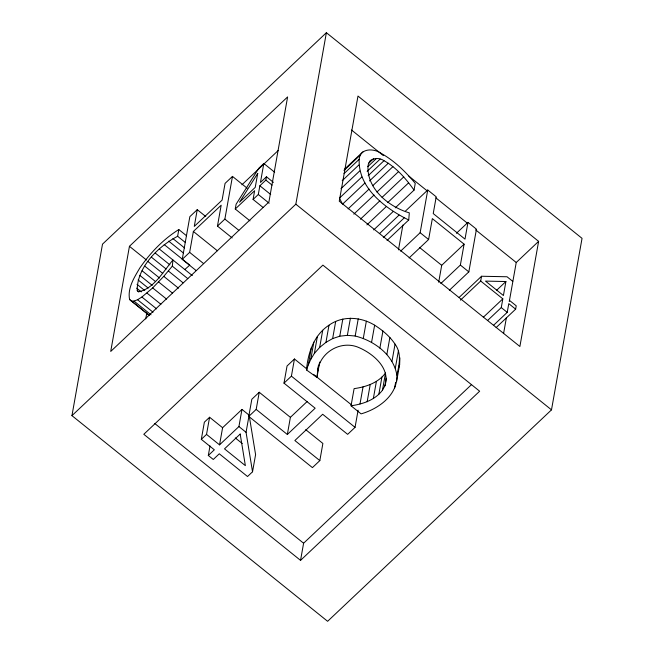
<?xml version="1.0" encoding="UTF-8"?>
<svg xmlns="http://www.w3.org/2000/svg" width="654" height="654" viewBox="0 0 654 654"><rect width="100%" height="100%" fill="white"/><g stroke="black" fill="none" stroke-linecap="round" stroke-linejoin="round"><path stroke-width="0.98" d="M351.043 405.791C362.807 404.107 375.134 400.084 382.484 390.144L385.533 372.993C378.184 382.933 365.864 386.964 354.1 388.639L351.043 405.791L361.09 413.868C378.576 408.873 397.787 395.114 396.847 375.012C399.308 364.687 401.883 353.422 395.049 344.135C389.833 336.287 382.525 330.213 374.636 325.193C360.918 316.724 342.443 315.498 329.003 325.202C314.01 334.93 307.903 352.947 306.497 369.96L316.945 377.44L319.659 362.202M396.577 381.658L399.635 364.507L399.905 357.861M414.047 190.11C405.921 178.656 396.463 167.604 384.029 160.696C378.208 156.625 368.447 158.039 367.981 166.394C366.992 189.219 389.179 206.999 409.314 212.852L408.725 219.989C385.369 208.52 357.975 188.058 359.177 159.314C360.182 147.829 373.982 148.213 381.315 153.445C394.558 160.909 405.611 171.724 415.249 183.373L414.047 190.11L395.269 207.841M316.945 377.44L318.351 365.733M178.828 229.546C163.206 239.282 150.216 252.918 139.809 268.017C134.307 277.361 127.301 288.177 129.598 299.475L131.331 301.028L133.98 301.093L137.544 299.736L141.885 297.03L152.676 287.923L163.762 276.356L172.304 266.162L172.967 260.006C163.41 271.255 153.927 288.757 138.542 291.798L137.242 290.58C136.735 267.47 158.325 246.329 177.626 236.29L178.828 229.546L186.57 235.783M71.956 415.65L102.506 244.146L326.379 32.7L582.044 238.35L551.494 409.854L327.621 621.3L71.956 415.65L295.837 204.195L326.379 32.7M129.443 246.305L110.714 351.443L268.892 202.045L287.621 96.906L129.443 246.305L146.488 260.014M145.736 318.939L146.807 312.931M196.175 270.584L182.237 259.36L189.84 216.67L197.246 209.664L205.773 216.523M182.237 259.36L189.644 252.362L193.371 231.459L221.183 205.192L217.455 226.096L232.178 237.933M197.246 209.664L194.271 226.415L222.082 200.14L225.066 183.398L232.472 176.4L247.196 188.238M217.455 226.096L224.87 219.09L232.472 176.4M249.975 220.856L235.26 209.01L236.11 204.22L258.829 168.217L263.824 163.5L274.672 172.223M249.28 416.14L255.591 454.644L252.534 471.787L247.531 476.513L219.286 453.794L213.278 459.468L208.315 455.47L214.324 449.797L201.318 439.333L204.367 422.182L209.591 417.252L222.597 427.716L219.54 444.867L206.533 434.403L209.591 417.252M263.153 207.531L253.082 199.429L254.635 190.706L235.26 209.01M208.315 455.47L210.008 445.946M253.082 199.429L258.305 194.5L259.859 185.777L265.867 180.103L266.456 176.768L273.429 182.376M263.824 163.5L260.447 182.441L266.456 176.768M219.54 444.867L238.923 426.563L241.972 409.412L249.117 415.159L246.059 432.302L252.534 471.787M305.72 429.662L322.88 443.461L319.831 460.612L312.416 467.618L248.765 416.418L251.823 399.267L259.237 392.261L290.392 417.334L287.343 434.485L256.18 409.412L259.237 392.261M287.343 434.485L315.154 408.21L283.991 383.146L287.049 365.995L294.455 358.997L307.184 369.24M283.991 383.146L291.406 376.148L294.455 358.997M306.497 369.96L308.304 364.891L311.353 347.748M308.304 364.891L310.781 359.267L313.838 342.116M310.781 359.267L314.353 353.462L317.403 336.311M314.353 353.462L319.667 347.429L322.724 330.278M317.509 370.499L319.757 362.21M319.667 347.429L325.945 342.353L329.003 325.202M325.945 342.353L332.641 338.584L335.69 321.433M332.641 338.584L339.769 336.205L342.827 319.062M300.546 560.372L479.644 391.206L322.904 265.123L143.806 434.289L300.546 560.372L303.603 543.221L471.599 384.544M339.769 336.205L347.356 335.33L350.413 318.179M396.847 375.012C393.52 354.762 374.08 340.669 355.171 336.017L358.228 318.866M363.297 338.331L366.354 321.179M319.831 460.612L294.864 440.534L322.675 414.268L347.642 434.346L355.048 427.348L358.106 410.197M359.994 403.992L363.052 386.841M371.578 342.344L374.636 325.193M367.147 401.793L370.205 384.642M379.876 348.132L382.925 330.981M398.466 249.885L402.889 225.066M373.344 398.572L376.402 381.429M378.854 394.248L381.911 377.096M386.833 354.582L389.89 337.431M382.484 390.144L384.912 385.803L386.269 378.175M391.991 361.286L395.049 344.135M395.327 368.128L398.384 350.977M400.649 251.128L420.146 232.71L427.749 190.02L436.218 196.821L433.234 213.572L464.994 239.119L467.978 222.376L476.439 229.178L468.836 271.876L449.331 290.294M394.583 388.214L395.605 382.5M409.11 257.938L428.607 239.519L432.335 218.616L464.095 244.163L460.367 265.066L440.87 283.484M438.695 282.234L441.703 265.311L464.095 244.163M460.465 300.145L480.69 281.04L481.54 276.25L507.038 276.765L512.752 281.359M487.549 320.534L501.266 307.568L502.82 298.845L480.69 281.04M505.91 281.522L503.416 295.518L485.505 281.106L505.91 281.522L496.517 290.392M503.572 333.597L506.425 317.574M493.508 325.324L507.226 312.367L508.779 303.644L515.638 309.162L496.141 327.572M509.278 301.551L516.235 262.499L538.618 241.359L357.983 96.056L339.254 201.195L519.889 346.497L538.618 241.359M515.638 309.162L516.235 305.827L509.376 300.309M384.912 385.803C390.74 368.39 373.303 353.798 359.03 347.634C343.939 340.783 325.496 348.934 319.414 364.114M398.49 368.251L399.635 364.507M241.898 184.804L278.285 150.436M344.306 169.402L363.084 151.671M344.012 170.449L360.624 154.761M344.012 173.637L359.177 159.314M342.214 180.692L358.825 164.996M369.535 161.497L370.982 160.14M340.971 188.671L359.749 170.931M368.431 163.5L373.491 158.726M367.875 166.582L376.549 158.399M367.131 171.364L380.129 159.094M361.826 176.981L339.434 198.129L342.099 203.296M368.137 175.705L384.029 160.696M342.541 204.162L364.924 183.014M369.502 180.954L388.28 163.214M348.116 208.879L369.052 189.096M372.69 185.744L392.915 166.647M376.908 192.047L398.572 171.585M353.83 214.128L374.055 195.031M382.083 197.361L403.747 176.899M360.362 219.229L379.86 200.819M387.683 202.609L408.627 182.826M366.91 224.878L386.408 206.46M373.712 229.906L393.209 211.487M379.541 233.527L399.038 215.109M405.366 211.16L427.749 190.02M383.301 237.639L404.246 217.856M387.062 240.451L408.725 219.989M201.318 439.333L206.533 434.403M222.597 427.716L241.972 409.412M248.765 416.418L256.18 409.412M456.418 233.29L467.978 222.376M290.392 417.334L307.233 401.433M459.157 297.398L481.54 276.25M483.322 317.264L502.82 298.845M184.812 269.513L189.758 265.123L164.187 244.563M347.356 335.33L355.171 336.017M351.509 129.999L383.342 155.603M408.807 176.09L427.111 190.813M435.858 197.851L467.692 223.455M475.646 229.856L516.235 262.499M420.146 232.71L428.607 239.519M460.367 265.066L468.836 271.876M501.266 307.568L507.226 312.367M419.476 247.425L441.703 265.311M265.867 180.103L272.064 185.09M295.837 204.195L551.494 409.854M259.859 185.777L270.707 194.5M258.305 194.5L269.154 203.222M224.87 219.09L238.816 230.314M193.371 231.459L217.381 250.776M177.626 236.29L185.376 242.52M172.934 238.596L184.559 247.948M189.644 252.362L203.59 263.578M168.699 241.146L183.414 252.984M159.241 248.953L192.333 275.587M313.552 374.358L351.746 405.079M172.304 266.162L187.796 278.629M155.178 253.008L169.893 264.854M151.442 257.194L166.157 269.031M168.348 270.977L183.071 282.814M291.406 376.148L355.048 427.348M147.992 261.559L162.715 273.397M163.762 276.356L178.485 288.193M144.812 266.153L159.535 277.999M158.636 281.972L172.582 293.188M142.082 270.764L155.251 281.359M139.825 275.391L152.218 285.365M152.676 287.923L166.623 299.14M138.108 279.953L148.18 288.054M137.029 284.335L144.779 290.572M146.946 293.066L160.892 304.282M136.678 288.144L141.329 291.888M137.242 290.58L138.787 291.823M141.885 297.03L156.6 308.876M137.544 299.736L153.036 312.203M133.98 301.093L151.025 314.803M129.598 299.475L148.973 315.056M131.331 301.028L149.153 315.359M238.923 426.563L246.059 432.302M235.285 437.927L242.242 443.518M154.818 423.539L303.603 543.221M257.725 173.384L255.232 187.371L239.544 202.192L257.725 173.384M240.19 434.052L224.51 448.865L245.364 465.64L240.19 434.052"/></g></svg>
